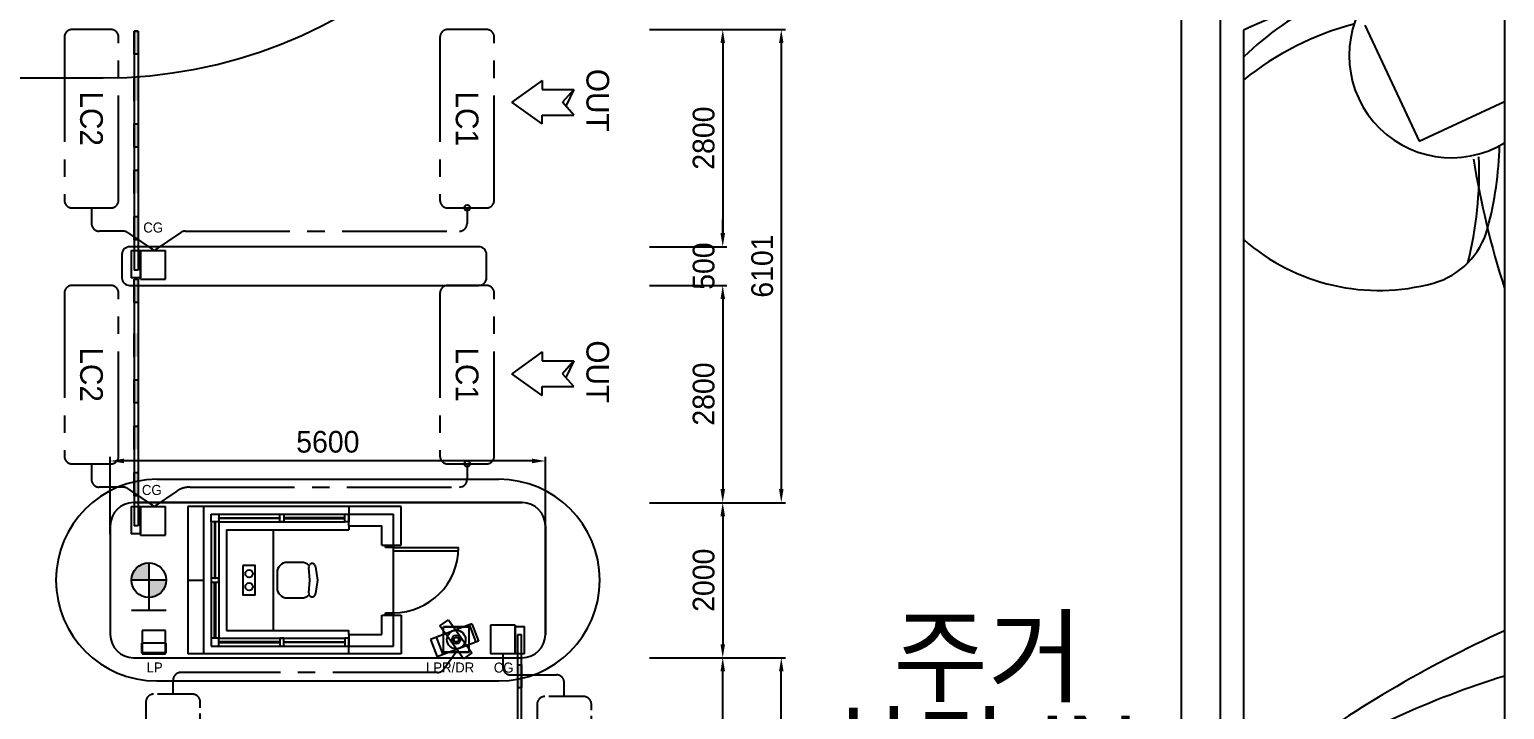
# Model space of a CAD drawing. Header units: millimetres. Extents: x 29838256 to 30236675, y -914750 to -833241.
# Drawn here: x 30009152 to 30028168, y -857798 to -849029 of the extents above; entities that cross this region are included whole.
import ezdxf
from ezdxf.enums import TextEntityAlignment as Align

# ---------------------------------------------------------------- set-up
doc = ezdxf.new("R2010")
doc.units = ezdxf.units.MM
doc.header["$LTSCALE"] = 600
doc.header["$MEASUREMENT"] = 0
doc.header["$PDSIZE"] = 1000
doc.linetypes.add('CENTER2', pattern=[1.125, 0.75, -0.125, 0.125, -0.125])
doc.layers.get('0').update_dxf_attribs({"linetype": 'CONTINUOUS'})
doc.layers.get('DEFPOINTS').update_dxf_attribs({"linetype": 'CONTINUOUS'})
for name, color, linetype in [('e-plan', 9, 'CONTINUOUS'), ('e-text', 6, 'CONTINUOUS'), ('e-text-box', 7, 'CONTINUOUS'), ('Parking-D', 1, 'CONTINUOUS'), ('Parking-S', 3, 'CONTINUOUS')]:
    doc.layers.add(name, color=color, linetype=linetype)
doc.styles.add('돋움', font='Dotum.TTF')
doc.dimstyles.new('PARKING', dxfattribs={"dimscale": 1.5, "dimtxt": 80, "dimasz": 50, "dimexe": 15, "dimexo": 10, "dimgap": 30, "dimtad": 1, "dimdec": 0, "dimzin": 0, "dimdsep": 46, "dimtxsty": '돋움', "dimcen": 0.09, "dimclrd": 1, "dimclre": 1, "dimclrt": 3, "dimadec": 0, "dimazin": 0, "dimtfac": 1, "dimtdec": 0, "dimtix": 1, "dimtofl": 0, "dimtmove": 0, "dimatfit": 3, "dimfxl": 1, "dimtolj": 1, "dimtzin": 0, "dimarcsym": 0})

# ---------------------------------------------------------------- blocks, each defined once
blk = doc.blocks.new('*D10')
at = {"layer": 'DEFPOINTS', "color": 0, "transparency": 16777216}
for p in [(30017108, -857131), (30018089, -857131), (30017108, -859931)]:
    blk.add_point(p, dxfattribs=at)
at = {"layer": 'Parking-D', "color": 1, "lineweight": -2, "transparency": 16777216}
for p, q in [((30017143, -857131), (30018142, -857131)), ((30018089, -859756), (30018089, -857306)), ((30017143, -859931), (30018142, -859931))]:
    blk.add_line(p, q, dxfattribs=at)
at = {"layer": 'Parking-D', "color": 1, "transparency": 16777216}
for points in [[(30018060, -857306), (30018119, -857306), (30018089, -857131)], [(30018060, -859756), (30018119, -859756), (30018089, -859931)]]:
    blk.add_solid(points, dxfattribs=at)
at = {"layer": 'Parking-D', "color": 3, "transparency": 16777216, "insert": (30017844, -858531), "char_height": 280, "attachment_point": 5, "rotation": 90, "style": '돋움'}
blk.add_mtext('\\A1;2800', dxfattribs=at)
blk = doc.blocks.new('*D11')
at = {"layer": 'DEFPOINTS', "color": 0, "transparency": 16777216}
for p in [(30017108, -857131), (30018844, -857131), (30017108, -863232)]:
    blk.add_point(p, dxfattribs=at)
at = {"layer": 'Parking-D', "color": 1, "lineweight": -2, "transparency": 16777216}
for p, q in [((30017143, -857131), (30018897, -857131)), ((30018844, -863057), (30018844, -857306)), ((30017143, -863232), (30018897, -863232))]:
    blk.add_line(p, q, dxfattribs=at)
at = {"layer": 'Parking-D', "color": 1, "transparency": 16777216}
for points in [[(30018815, -857306), (30018873, -857306), (30018844, -857131)], [(30018815, -863057), (30018873, -863057), (30018844, -863232)]]:
    blk.add_solid(points, dxfattribs=at)
at = {"layer": 'Parking-D', "color": 3, "transparency": 16777216, "insert": (30018599, -860181), "char_height": 280, "attachment_point": 5, "rotation": 90, "style": '돋움'}
blk.add_mtext('\\A1;6101', dxfattribs=at)
blk = doc.blocks.new('*D14')
at = {"layer": 'DEFPOINTS', "color": 0, "transparency": 16777216}
for p in [(30017108, -852330), (30017108, -855131), (30018089, -855131)]:
    blk.add_point(p, dxfattribs=at)
at = {"layer": 'Parking-D', "color": 1, "lineweight": -2, "transparency": 16777216}
for p, q in [((30017143, -852330), (30018142, -852330)), ((30018089, -852505), (30018089, -854956)), ((30017143, -855131), (30018142, -855131))]:
    blk.add_line(p, q, dxfattribs=at)
at = {"layer": 'Parking-D', "color": 1, "transparency": 16777216}
for points in [[(30018060, -852505), (30018119, -852505), (30018089, -852330)], [(30018060, -854956), (30018119, -854956), (30018089, -855131)]]:
    blk.add_solid(points, dxfattribs=at)
at = {"layer": 'Parking-D', "color": 3, "transparency": 16777216, "insert": (30017844, -853730), "char_height": 280, "attachment_point": 5, "rotation": 90, "style": '돋움'}
blk.add_mtext('\\A1;2800', dxfattribs=at)
blk = doc.blocks.new('*D15')
at = {"layer": 'DEFPOINTS', "color": 0, "transparency": 16777216}
for p in [(30017108, -849030), (30017108, -855131), (30018844, -855131)]:
    blk.add_point(p, dxfattribs=at)
at = {"layer": 'Parking-D', "color": 1, "lineweight": -2, "transparency": 16777216}
for p, q in [((30017143, -849030), (30018897, -849030)), ((30018844, -849205), (30018844, -854956)), ((30017143, -855131), (30018897, -855131))]:
    blk.add_line(p, q, dxfattribs=at)
at = {"layer": 'Parking-D', "color": 1, "transparency": 16777216}
for points in [[(30018815, -849205), (30018873, -849205), (30018844, -849030)], [(30018815, -854956), (30018873, -854956), (30018844, -855131)]]:
    blk.add_solid(points, dxfattribs=at)
at = {"layer": 'Parking-D', "color": 3, "transparency": 16777216, "insert": (30018599, -852080), "char_height": 280, "attachment_point": 5, "rotation": 90, "style": '돋움'}
blk.add_mtext('\\A1;6101', dxfattribs=at)
blk = doc.blocks.new('*D16')
at = {"layer": 'DEFPOINTS', "color": 0, "transparency": 16777216}
for p in [(30017108, -849030), (30017108, -851830), (30018089, -851830)]:
    blk.add_point(p, dxfattribs=at)
at = {"layer": 'Parking-D', "color": 1, "lineweight": -2, "transparency": 16777216}
for p, q in [((30017143, -849030), (30018142, -849030)), ((30018089, -849205), (30018089, -851655)), ((30017143, -851830), (30018142, -851830))]:
    blk.add_line(p, q, dxfattribs=at)
at = {"layer": 'Parking-D', "color": 1, "transparency": 16777216}
for points in [[(30018060, -849205), (30018119, -849205), (30018089, -849030)], [(30018060, -851655), (30018119, -851655), (30018089, -851830)]]:
    blk.add_solid(points, dxfattribs=at)
at = {"layer": 'Parking-D', "color": 3, "transparency": 16777216, "insert": (30017844, -850430), "char_height": 280, "attachment_point": 5, "rotation": 90, "style": '돋움'}
blk.add_mtext('\\A1;2800', dxfattribs=at)
blk = doc.blocks.new('*D17')
at = {"layer": 'DEFPOINTS', "color": 0, "transparency": 16777216}
for p in [(30017108, -851830), (30017108, -852330), (30018089, -852330)]:
    blk.add_point(p, dxfattribs=at)
at = {"layer": 'Parking-D', "color": 1, "lineweight": -2, "transparency": 16777216}
for p, q in [((30018089, -851655), (30018089, -851480)), ((30017143, -851830), (30018142, -851830)), ((30017143, -852330), (30018142, -852330)), ((30018089, -852505), (30018089, -852680))]:
    blk.add_line(p, q, dxfattribs=at)
at = {"layer": 'Parking-D', "color": 1, "transparency": 16777216}
for points in [[(30018060, -851655), (30018119, -851655), (30018089, -851830)], [(30018060, -852505), (30018119, -852505), (30018089, -852330)]]:
    blk.add_solid(points, dxfattribs=at)
at = {"layer": 'Parking-D', "color": 3, "transparency": 16777216, "insert": (30017844, -852080), "char_height": 280, "attachment_point": 5, "rotation": 90, "style": '돋움'}
blk.add_mtext('\\A1;500', dxfattribs=at)
blk = doc.blocks.new('*D18')
at = {"layer": 'DEFPOINTS', "color": 0, "transparency": 16777216}
for p in [(30017108, -855131), (30017108, -857131), (30018089, -857131)]:
    blk.add_point(p, dxfattribs=at)
at = {"layer": 'Parking-D', "color": 1, "lineweight": -2, "transparency": 16777216}
for p, q in [((30017143, -855131), (30018142, -855131)), ((30018089, -855306), (30018089, -856956)), ((30017143, -857131), (30018142, -857131))]:
    blk.add_line(p, q, dxfattribs=at)
at = {"layer": 'Parking-D', "color": 1, "transparency": 16777216}
for points in [[(30018060, -855306), (30018119, -855306), (30018089, -855131)], [(30018060, -856956), (30018119, -856956), (30018089, -857131)]]:
    blk.add_solid(points, dxfattribs=at)
at = {"layer": 'Parking-D', "color": 3, "transparency": 16777216, "insert": (30017844, -856131), "char_height": 280, "attachment_point": 5, "rotation": 90, "style": '돋움'}
blk.add_mtext('\\A1;2000', dxfattribs=at)
blk = doc.blocks.new('*D39')
at = {"layer": 'DEFPOINTS', "color": 0, "transparency": 16777216}
for p in [(30010193, -854593), (30010193, -855574), (30015804, -855574)]:
    blk.add_point(p, dxfattribs=at)
at = {"layer": 'Parking-D', "color": 1, "lineweight": -2, "transparency": 16777216}
for p, q in [((30010193, -855539), (30010193, -854540)), ((30015629, -854593), (30010368, -854593)), ((30015804, -855539), (30015804, -854540))]:
    blk.add_line(p, q, dxfattribs=at)
at = {"layer": 'Parking-D', "color": 1, "transparency": 16777216}
for points in [[(30010368, -854563), (30010368, -854622), (30010193, -854593)], [(30015629, -854563), (30015629, -854622), (30015804, -854593)]]:
    blk.add_solid(points, dxfattribs=at)
at = {"layer": 'Parking-D', "color": 3, "transparency": 16777216, "insert": (30012998, -854347), "char_height": 280, "attachment_point": 5, "style": '돋움'}
blk.add_mtext('\\A1;5600', dxfattribs=at)

msp = doc.modelspace()

# ---------------------------------------------------------------- hatches: boundary and pattern name
at = {"layer": 'Parking-S'}
h = msp.add_hatch(color=3, dxfattribs=at)
h.paths.add_polyline_path([(30010913.5, -856129.9), (30010689.5, -856129.9), (30010689.5, -856353.8, 0.4142136)])
h.paths.add_polyline_path([(30010689.5, -855905.9, 0.4142136), (30010465.5, -856129.9), (30010689.5, -856129.9)])

# ---------------------------------------------------------------- linework, layer by layer
for p, q in [((30014793.7, -851329.9), (30014793.7, -851529.9)), ((30014793.7, -854630.4), (30014793.7, -854830.5))]:
    msp.add_line(p, q)
for centre in [(30014793.7, -851329.9), (30014793.7, -854630.4)]:
    msp.add_circle(centre, 38.2)
for centre in [(30014693.6, -851529.9), (30014693.6, -854830.5)]:
    msp.add_arc(centre, 100, 270, 0)
at = {"layer": 'e-plan'}
for p, q in [((30024005.2, -858690.6), (30024005.2, -840230.9)), ((30024505.3, -857939), (30024505.3, -840230.9)), ((30024805.3, -858059.6), (30024805.3, -849037.4)), ((30010793, -854829.6), (30015203.7, -854829.6)), ((30010492.9, -855129.7), (30015503.8, -855129.7)), ((30011393.1, -855179.7), (30011193, -855179.7)), ((30011193, -855179.7), (30011193, -857080)), ((30011393.1, -855179.7), (30011393.1, -857080)), ((30013268.4, -855179.7), (30011393.1, -855179.7)), ((30011493.1, -855279.7), (30011593.1, -855279.7)), ((30011493.1, -855379.7), (30011493.1, -855279.7)), ((30011593.1, -855279.7), (30013218.4, -855279.7)), ((30011593.1, -855279.7), (30011593.1, -855379.7)), ((30011593.1, -855324.7), (30012380.7, -855324.7)), ((30011593.1, -855334.7), (30011593.1, -855324.7)), ((30012380.7, -855334.7), (30011593.1, -855334.7)), ((30012380.7, -855279.7), (30012430.7, -855279.7)), ((30012380.7, -855379.7), (30012380.7, -855279.7)), ((30012380.7, -855324.7), (30012380.7, -855334.7)), ((30012430.7, -855279.7), (30012430.7, -855379.7)), ((30013218.4, -855324.7), (30012430.7, -855324.7)), ((30012430.7, -855324.7), (30012430.7, -855334.7)), ((30012430.7, -855334.7), (30013218.4, -855334.7)), ((30013218.4, -855279.7), (30013268.4, -855279.7)), ((30013218.4, -855379.7), (30013218.4, -855279.7)), ((30013218.4, -855334.7), (30013218.4, -855324.7)), ((30013943.5, -855179.7), (30013268.4, -855179.7)), ((30013268.4, -855179.7), (30013268.4, -855279.7)), ((30013268.4, -855279.7), (30013843.5, -855279.7)), ((30013268.4, -855429.7), (30013268.4, -855279.7)), ((30013268.4, -855279.7), (30013268.4, -855379.7)), ((30013843.5, -855679.8), (30013843.5, -855279.7)), ((30013943.5, -855679.8), (30013943.5, -855179.7)), ((30010192.9, -855429.7), (30010192.9, -856830)), ((30011493.1, -855379.7), (30011493.1, -856880)), ((30011593.1, -855379.7), (30011493.1, -855379.7)), ((30011538.1, -855379.7), (30011538.1, -856104.9)), ((30011548.1, -855379.7), (30011538.1, -855379.7)), ((30011548.1, -856104.9), (30011548.1, -855379.7)), ((30011593.1, -855379.7), (30011593.1, -856880)), ((30011593.1, -855379.7), (30013218.4, -855379.7)), ((30011693.1, -855479.7), (30011693.1, -856780)), ((30011693.1, -855479.7), (30013268.4, -855479.7)), ((30012293.2, -855479.7), (30012293.2, -856780)), ((30012430.7, -855379.7), (30012380.7, -855379.7)), ((30013268.4, -855379.7), (30013218.4, -855379.7)), ((30013268.4, -855429.7), (30013693.5, -855429.7)), ((30013268.4, -855429.7), (30013268.4, -855479.7)), ((30013693.5, -855679.8), (30013693.5, -855429.7)), ((30015803.8, -855429.7), (30015803.8, -856830)), ((30013693.5, -855679.8), (30013843.5, -855679.8)), ((30013743.5, -855709.8), (30013743.5, -855679.8)), ((30013743.5, -855679.8), (30013843.5, -855679.8)), ((30013843.5, -855709.8), (30013743.5, -855709.8)), ((30013843.5, -855679.8), (30013943.5, -855679.8)), ((30013843.5, -855679.8), (30013843.5, -855709.8)), ((30013843.5, -855709.8), (30014683.6, -855709.8)), ((30013843.5, -856549.9), (30013843.5, -855709.8)), ((30012658.8, -855901), (30012474.2, -855901)), ((30013843.5, -855749.8), (30014682.7, -855749.8)), ((30011493.1, -856104.9), (30011493.1, -856154.9)), ((30011593.1, -856104.9), (30011493.1, -856104.9)), ((30011538.1, -856104.9), (30011548.1, -856104.9)), ((30011593.1, -856154.9), (30011593.1, -856104.9)), ((30012343.2, -856031.8), (30012343.2, -856227.9)), ((30012767.4, -856130.5), (30012751.5, -855967.7)), ((30012839.2, -855959.3), (30012866.2, -856130.1)), ((30011193, -856129.9), (30011393.1, -856129.9)), ((30011493.1, -856154.9), (30011593.1, -856154.9)), ((30011538.1, -856880), (30011538.1, -856154.9)), ((30011538.1, -856154.9), (30011548.1, -856154.9)), ((30011548.1, -856154.9), (30011548.1, -856880)), ((30012751.5, -856293.3), (30012767.4, -856130.5)), ((30012866.2, -856130.9), (30012839.2, -856301.8)), ((30012866.2, -856130.1), (30012866.3, -856130.1)), ((30012866.3, -856130.9), (30012866.2, -856130.9)), ((30012866.3, -856130.1), (30012866.3, -856130.5)), ((30012866.3, -856130.5), (30012866.3, -856130.9)), ((30012474.2, -856358.7), (30012658.8, -856358.7)), ((30013693.5, -856830), (30013693.5, -856579.9)), ((30013693.5, -856579.9), (30013843.5, -856579.9)), ((30013743.5, -856579.9), (30013743.5, -856549.9)), ((30013743.5, -856549.9), (30013843.5, -856549.9)), ((30013843.5, -856579.9), (30013743.5, -856579.9)), ((30013843.5, -856549.9), (30013843.5, -856579.9)), ((30013843.5, -856980), (30013843.5, -856579.9)), ((30013843.5, -856579.9), (30013943.5, -856579.9)), ((30013943.5, -856579.9), (30013943.5, -857080)), ((30011593.1, -856880), (30011493.1, -856880)), ((30011493.1, -856880), (30011493.1, -856980)), ((30011548.1, -856880), (30011538.1, -856880)), ((30011593.1, -856880), (30013218.4, -856880)), ((30011593.1, -856980), (30011593.1, -856880)), ((30011693.1, -856780), (30013268.4, -856780)), ((30012430.7, -856880), (30012380.7, -856880)), ((30012380.7, -856880), (30012380.7, -856980)), ((30012430.7, -856980), (30012430.7, -856880)), ((30013268.4, -856880), (30013218.4, -856880)), ((30013218.4, -856880), (30013218.4, -856980)), ((30013268.4, -856830), (30013268.4, -856780)), ((30013268.4, -856830), (30013693.5, -856830)), ((30013268.4, -856830), (30013268.4, -856980)), ((30013268.4, -856980), (30013268.4, -856880)), ((30011493.1, -856980), (30011593.1, -856980)), ((30012380.7, -856925), (30011593.1, -856925)), ((30011593.1, -856925), (30011593.1, -856935)), ((30011593.1, -856935), (30012380.7, -856935)), ((30011593.1, -856980), (30013218.4, -856980)), ((30012380.7, -856935), (30012380.7, -856925)), ((30012380.7, -856980), (30012430.7, -856980)), ((30012430.7, -856935), (30012430.7, -856925)), ((30012430.7, -856925), (30013218.4, -856925)), ((30013218.4, -856935), (30012430.7, -856935)), ((30013218.4, -856925), (30013218.4, -856935)), ((30013218.4, -856980), (30013268.4, -856980)), ((30013268.4, -856980), (30013843.5, -856980)), ((30013268.4, -857080), (30013268.4, -856980)), ((30010492.9, -857130), (30015503.8, -857130)), ((30011393.1, -857080), (30011193, -857080)), ((30013268.4, -857080), (30011393.1, -857080)), ((30013943.5, -857080), (30013268.4, -857080)), ((30010793, -857430.1), (30015203.7, -857430.1))]:
    msp.add_line(p, q, dxfattribs=at)
at = {"layer": 'e-plan', "ltscale": 0.5}
for p, q in [((30026368.9, -848974.5), (30027066.4, -850470.2)), ((30027066.4, -850470.2), (30028168.1, -849956.5))]:
    msp.add_line(p, q, dxfattribs=at)
at = {"layer": 'e-plan', "color": 9, "ltscale": 0.5}
msp.add_line((30005645.2, -849653.5), (30010102.9, -849653.5), dxfattribs=at)
msp.add_arc((30010102.9, -843415.6), 6237.9, 270, 354.97003, dxfattribs=at)
at = {"layer": 'e-plan', "ltscale": 0.5}
msp.add_arc((30027483.8, -849364.5), 1318.3, 58.73088, 301.26912, dxfattribs=at)
at = {"layer": 'e-plan'}
for centre, radius, start, end in [((30027483.1, -854745.8), 6305.3, 99.26906, 115.13146), ((30027642.1, -852331.5), 4091.7, 116.15621, 133.89195), ((30027218.6, -852687), 3857.5, 104.88734, 128.72621), ((30023593.3, -850424.8), 4511.3, 344.979, 358.78141), ((30023070.5, -850863.1), 4771.3, 345.73136, 2.29402), ((30039491.8, -848760.2), 11884, 189.39356, 197.66321), ((30026547.4, -849758.3), 2636.2, 228.63659, 285.49609), ((30026984.5, -851334.8), 1000.2, 285.49609, 344.97901), ((30010793, -856129.9), 1300.2, 90, 270), ((30015203.7, -856129.9), 1300.2, 270, 90), ((30010492.9, -855429.7), 300, 90, 180), ((30015503.8, -855429.7), 300, 0, 90), ((30013843.5, -855709.8), 840.1, 270, 0), ((30012474.1, -856031.9), 130.9, 89.96112, 179.96112), ((30012658.9, -856031.9), 130.9, 42.97072, 90.02845), ((30012794.6, -855959.4), 44, 134.80497, 157.35803), ((30012794.9, -855959.6), 44.3, 112.35873, 134.80509), ((30012795, -855959.8), 44.5, 89.99475, 112.36623), ((30012795, -855959.8), 44.5, 67.63377, 90.00525), ((30012795.1, -855959.6), 44.3, 45.19492, 67.64128), ((30012795.3, -855959.4), 44, 22.64197, 45.19503), ((30012794.4, -855959.3), 43.7, 157.36553, 179.99463), ((30012794.4, -855959.3), 43.7, 180.00064, 191.13995), ((30012795.5, -855959.3), 43.7, 0.00536, 22.63447), ((30012474.1, -856227.9), 130.9, 180.03888, 270.03888), ((30012794.4, -856301.8), 43.7, 168.86006, 179.99935), ((30012794.4, -856301.8), 43.7, 180.00536, 202.63446), ((30012795.5, -856301.8), 43.7, 337.36554, 359.99463), ((30012658.9, -856227.8), 130.9, 269.97166, 316.79189), ((30012794.6, -856301.7), 44, 202.64197, 225.19503), ((30012794.9, -856301.5), 44.3, 225.19491, 247.64127), ((30012795, -856301.3), 44.5, 247.63376, 270.00524), ((30012795, -856301.3), 44.5, 269.99475, 292.36623), ((30012795.1, -856301.5), 44.3, 292.35873, 314.80509), ((30012795.3, -856301.7), 44, 314.80497, 337.35803), ((30010492.9, -856830), 300, 180, 270), ((30015503.8, -856830), 300, 270, 0), ((30034335.3, -870460.1), 15002.5, 114.27268, 127.00508), ((30031663.8, -868628.8), 11791.9, 107.24468, 121.77493)]:
    msp.add_arc(centre, radius, start, end, dxfattribs=at)
at = {"layer": 'e-text-box'}
msp.add_lwpolyline([(29999639.5, -836130.4), (30028168.1, -836130.4), (30028168.1, -875275.1), (29999639.5, -875275.1)], close=True, dxfattribs=at)
at = {"layer": 'Parking-S', "color": 1, "linetype": 'Continuous'}
for p, q in [((30010500.9, -849349.1), (30010500.9, -849050.2)), ((30010550.8, -849050.2), (30010550.8, -849349.1)), ((30010550.8, -849349.1), (30010500.9, -849349.1)), ((30010500.9, -849946.9), (30010500.9, -849648)), ((30010550.8, -849648), (30010550.8, -849946.9)), ((30010500.9, -850544.8), (30010500.9, -850245.9)), ((30010500.9, -850245.9), (30010550.8, -850245.9)), ((30010550.8, -850245.9), (30010550.8, -850544.8)), ((30010550.8, -850544.8), (30010500.9, -850544.8)), ((30010500.9, -851142.6), (30010500.9, -850843.7)), ((30010500.9, -850843.7), (30010550.8, -850843.7)), ((30010550.8, -850843.7), (30010550.8, -851142.6)), ((30010500.9, -851441.6), (30010550.8, -851441.6)), ((30010500.9, -851740.5), (30010500.9, -851441.6)), ((30010550.8, -851441.6), (30010550.8, -851740.5)), ((30010550.8, -851740.5), (30010500.9, -851740.5)), ((30010500.9, -852549.6), (30010500.9, -852250.7)), ((30010550.8, -852250.7), (30010550.8, -852549.6)), ((30010550.8, -852549.6), (30010500.9, -852549.6)), ((30010500.9, -853247.5), (30010500.9, -852948.6)), ((30010550.8, -852948.6), (30010550.8, -853247.5)), ((30010500.9, -853546.4), (30010550.8, -853546.4)), ((30010500.9, -853845.3), (30010500.9, -853546.4)), ((30010550.8, -853546.4), (30010550.8, -853845.3)), ((30010550.8, -853845.3), (30010500.9, -853845.3)), ((30010500.9, -854144.3), (30010550.8, -854144.3)), ((30010500.9, -854443.2), (30010500.9, -854144.3)), ((30010550.8, -854144.3), (30010550.8, -854443.2)), ((30010500.9, -855041), (30010500.9, -854742.1)), ((30010500.9, -854742.1), (30010550.8, -854742.1)), ((30010550.8, -854742.1), (30010550.8, -855041)), ((30010550.8, -855041), (30010500.9, -855041)), ((30015445.9, -857220.3), (30015495.7, -857220.3)), ((30015445.9, -857519.3), (30015445.9, -857220.3)), ((30015495.7, -857220.3), (30015495.7, -857519.3)), ((30015495.7, -857519.3), (30015445.9, -857519.3))]:
    msp.add_line(p, q, dxfattribs=at)
at = {"layer": 'Parking-S', "color": 2, "linetype": 'Continuous'}
for p, q in [((30010550.8, -849050.2), (30010500.9, -849050.2)), ((30010500.9, -849050.2), (30010550.8, -849050.2)), ((30010500.9, -849050.2), (30010550.8, -849050.2)), ((30010500.9, -849050.2), (30010500.9, -852130.6)), ((30010550.8, -849050.2), (30010550.8, -852130.6)), ((30010462.9, -851880), (30010462.9, -852231.4)), ((30010462.9, -851880), (30010582.9, -851880)), ((30010582.9, -852250), (30010582.9, -851880)), ((30010582.9, -851880), (30010582.9, -852231.4)), ((30010582.9, -851880), (30010903, -851880)), ((30010903, -852250), (30010903, -851880)), ((30010582.9, -852231.4), (30010462.9, -852231.4)), ((30010550.8, -852130.6), (30010500.9, -852130.6)), ((30010500.9, -852250.7), (30010550.8, -852250.7)), ((30010500.9, -852250.7), (30010550.8, -852250.7)), ((30010550.8, -852250.7), (30010500.9, -852250.7)), ((30010582.9, -852250), (30010903, -852250)), ((30010500.9, -852350.7), (30010500.9, -855431.1)), ((30010550.8, -852350.7), (30010550.8, -855431.1)), ((30010462.9, -855180.5), (30010582.9, -855180.5)), ((30010462.9, -855180.5), (30010462.9, -855531.9)), ((30010582.9, -855180.5), (30010903, -855180.5)), ((30010582.9, -855180.5), (30010582.9, -855531.9)), ((30010582.9, -855550.6), (30010582.9, -855180.5)), ((30010903, -855550.6), (30010903, -855180.5)), ((30010582.9, -855531.9), (30010462.9, -855531.9)), ((30010550.8, -855431.1), (30010500.9, -855431.1)), ((30010582.9, -855550.6), (30010903, -855550.6)), ((30015093.7, -856710.8), (30015093.7, -857080.8)), ((30015413.7, -856710.8), (30015093.7, -856710.8)), ((30015413.7, -856710.8), (30015413.7, -857080.8)), ((30015413.7, -857080.8), (30015413.7, -856729.4)), ((30015413.7, -856729.4), (30015533.8, -856729.4)), ((30015445.9, -856830.2), (30015495.7, -856830.2)), ((30015445.9, -859910.6), (30015445.9, -856830.2)), ((30015495.7, -859910.6), (30015495.7, -856830.2)), ((30015533.8, -857080.8), (30015533.8, -856729.4)), ((30015413.7, -857080.8), (30015093.7, -857080.8)), ((30015533.8, -857080.8), (30015413.7, -857080.8))]:
    msp.add_line(p, q, dxfattribs=at)
at = {"layer": 'Parking-S', "color": 6}
for p, q in [((30015760.7, -849686.4), (30015368.8, -849967.1)), ((30015760.7, -849686.4), (30015760.7, -849801.5)), ((30015760.7, -849801.5), (30016168.7, -849801.5)), ((30016168.7, -849801.5), (30016024.8, -849967.1)), ((30016168.7, -849801.5), (30016067.6, -850016.3)), ((30015760.7, -850247.7), (30015368.8, -849967.1)), ((30016168.7, -850132.6), (30016024.8, -849967.1)), ((30015760.7, -850247.7), (30015760.7, -850132.6)), ((30015760.7, -850132.6), (30016168.7, -850132.6)), ((30015760.7, -853187), (30015368.8, -853467.7)), ((30015760.7, -853187), (30015760.7, -853302.1)), ((30015760.7, -853302.1), (30016168.7, -853302.1)), ((30016168.7, -853302.1), (30016024.8, -853467.7)), ((30016168.7, -853302.1), (30016067.6, -853516.8)), ((30015760.7, -853748.3), (30015368.8, -853467.7)), ((30015760.7, -853748.3), (30015760.7, -853633.2)), ((30015760.7, -853633.2), (30016168.7, -853633.2)), ((30016168.7, -853633.2), (30016024.8, -853467.7))]:
    msp.add_line(p, q, dxfattribs=at)
at = {"layer": 'Parking-S', "color": 0, "linetype": 'CENTER2', "ltscale": 3}
for p, q in [((30009950.8, -851329.9), (30009950.8, -851529.9)), ((30010358.6, -851629.9), (30010050.9, -851629.9)), ((30011157.4, -851629.9), (30014693.6, -851629.9)), ((30009950.8, -854630.4), (30009950.8, -854830.5)), ((30010358.6, -854930.5), (30010050.9, -854930.5)), ((30011218.8, -854930.5), (30014693.6, -854930.5))]:
    msp.add_line(p, q, dxfattribs=at)
at = {"layer": 'Parking-S', "color": 0, "linetype": 'CENTER2'}
for p, q in [((30010414.7, -851647.2), (30010758, -851880)), ((30011101.2, -851647.2), (30010758, -851880)), ((30010414.7, -854947.7), (30010758, -855180.5)), ((30011050.4, -854982.2), (30010758, -855180.5)), ((30014653.3, -857060.5), (30014492.2, -857279.9))]:
    msp.add_line(p, q, dxfattribs=at)
at = {"layer": 'Parking-S', "color": 2}
for p, q in [((30015503.8, -855130.5), (30010492.9, -855130.5)), ((30010192.9, -855430.6), (30010192.9, -856830.8)), ((30015803.8, -856830.8), (30015803.8, -855430.6)), ((30014442.8, -856717.8), (30014552.5, -856639.7)), ((30014552.5, -856639.7), (30014856.4, -857066.8)), ((30010602.9, -856780.8), (30010602.9, -857080.8)), ((30010903, -856780.8), (30010602.9, -856780.8)), ((30010903, -857080.8), (30010903, -856780.8)), ((30014853.9, -856691.1), (30014321.2, -856894)), ((30014486, -857088), (30014400.6, -856863.7)), ((30014746.7, -857144.9), (30014442.8, -856717.8)), ((30014489, -857059.8), (30014489, -856731.2)), ((30014817.6, -856731.2), (30014489, -856731.2)), ((30014489.6, -857060.5), (30014489.6, -856731.8)), ((30014489.6, -856731.8), (30014818.3, -856731.8)), ((30014817.6, -856731.2), (30014817.6, -857059.8)), ((30014818.3, -857060.5), (30014818.3, -856731.8)), ((30014821.2, -856703.6), (30014906.6, -856927.9)), ((30014853.9, -856691.1), (30014939.3, -856915.4)), ((30010597.9, -857068.8), (30010597.9, -856943.8)), ((30010908, -856943.8), (30010597.9, -856943.8)), ((30010908, -857068.8), (30010597.9, -857068.8)), ((30010908, -856943.8), (30010908, -857068.8)), ((30014321.2, -856894), (30014406.6, -857118.3)), ((30014939.3, -856915.4), (30014406.6, -857118.3)), ((30014817.6, -857059.8), (30014489, -857059.8)), ((30014489.6, -857060.5), (30014818.3, -857060.5)), ((30014856.4, -857066.8), (30014746.7, -857144.9)), ((30010492.9, -857130.8), (30015503.8, -857130.8)), ((30010602.9, -857080.8), (30010903, -857080.8))]:
    msp.add_line(p, q, dxfattribs=at)
at = {"layer": 'Parking-S', "color": 3}
for p, q in [((30010689.5, -855905.9), (30010689.5, -856521.1)), ((30010913.5, -856129.9), (30010465.5, -856129.9)), ((30010913.5, -856521.1), (30010465.5, -856521.1))]:
    msp.add_line(p, q, dxfattribs=at)
at = {"layer": 'Parking-S', "color": 4, "linetype": 'CENTER2'}
msp.add_line((30015253.7, -857080.8), (30015253.7, -857251.1), dxfattribs=at)
at = {"layer": 'Parking-S', "color": 4, "linetype": 'CENTER2', "ltscale": 3}
for p, q in [((30011002.4, -857600.5), (30011002.4, -857420.8)), ((30014411.6, -857320.7), (30011102.4, -857320.7)), ((30015353.7, -857351.1), (30015945.8, -857351.1)), ((30016045.8, -857630.9), (30016045.8, -857451.1))]:
    msp.add_line(p, q, dxfattribs=at)
at = {"layer": 'Parking-S', "color": 0, "linetype": 'CENTER2', "ltscale": 3}
for points in [[(30009700.8, -851329.9), (30010200.9, -851329.9, 0.4142136), (30010300.9, -851229.9), (30010300.9, -849129.5, 0.4142136), (30010200.9, -849029.5), (30009700.8, -849029.5, 0.4142136), (30009600.8, -849129.5), (30009600.8, -851229.9, 0.4142136)], [(30014543.6, -851329.9), (30015043.7, -851329.9, 0.4142136), (30015143.7, -851229.9), (30015143.7, -849129.5, 0.4142136), (30015043.7, -849029.5), (30014543.6, -849029.5, 0.4142136), (30014443.6, -849129.5), (30014443.6, -851229.9, 0.4142136)], [(30009700.8, -854630.4), (30010200.9, -854630.4, 0.4142136), (30010300.9, -854530.4), (30010300.9, -852430.1, 0.4142136), (30010200.9, -852330), (30009700.8, -852330, 0.4142136), (30009600.8, -852430.1), (30009600.8, -854530.4, 0.4142136)], [(30014543.6, -854630.4), (30015043.7, -854630.4, 0.4142136), (30015143.7, -854530.4), (30015143.7, -852430.1, 0.4142136), (30015043.7, -852330), (30014543.6, -852330, 0.4142136), (30014443.6, -852430.1), (30014443.6, -854530.4, 0.4142136)]]:
    msp.add_lwpolyline(points, format="xyb", close=True, dxfattribs=at)
at = {"layer": 'Parking-S', "color": 2}
msp.add_lwpolyline([(30010442.9, -851830, 0.4142136), (30010342.9, -851930), (30010342.9, -852230, 0.4142136), (30010442.9, -852330), (30014943.7, -852330, 0.4142136), (30015043.7, -852230), (30015043.7, -851930, 0.4142136), (30014943.7, -851830)], format="xyb", close=True, dxfattribs=at)
at = {"layer": 'Parking-S', "color": 3}
msp.add_lwpolyline([(30011902.6, -855940.5), (30011902.6, -856319.2), (30012062.1, -856319.2), (30012062.1, -855940.5)], close=True, dxfattribs=at)
at = {"layer": 'Parking-S', "color": 0, "linetype": 'CENTER2'}
for points in [[(30011252.4, -857600.5), (30010752.3, -857600.5, 0.4142136), (30010652.3, -857700.6), (30010652.3, -859800.9, 0.4142136), (30010752.3, -859900.9), (30011252.4, -859900.9, 0.4142136), (30011352.4, -859800.9), (30011352.4, -857700.6, 0.4142136)], [(30016295.9, -857630.9), (30015795.8, -857630.9, 0.4142136), (30015695.8, -857730.9), (30015695.8, -859831.3, 0.4142136), (30015795.8, -859931.3), (30016295.9, -859931.3, 0.4142136), (30016395.9, -859831.3), (30016395.9, -857730.9, 0.4142136)]]:
    msp.add_lwpolyline(points, format="xyb", close=True, dxfattribs=at)
at = {"layer": 'Parking-S', "color": 3}
for centre, radius in [((30010689.5, -856129.9), 224), ((30011982.5, -856046), 47.8), ((30011982.5, -856213.7), 47.8)]:
    msp.add_circle(centre, radius, dxfattribs=at)
at = {"layer": 'Parking-S'}
for radius in [120, 54.4, 30]:
    msp.add_circle((30014653.6, -856895.8), radius, dxfattribs=at)
at = {"layer": 'Parking-S', "color": 0, "linetype": 'CENTER2', "ltscale": 3}
for centre, radius, start, end in [((30010050.9, -851529.9), 100, 180, 270), ((30010050.9, -854830.5), 100, 180, 270), ((30011218.8, -855230.5), 300, 90, 124.14454), ((30015353.7, -857251.1), 100, 180, 270), ((30014411.6, -857220.7), 100, 270, 323.72356)]:
    msp.add_arc(centre, radius, start, end, dxfattribs=at)
at = {"layer": 'Parking-S', "color": 0, "linetype": 'CENTER2'}
for centre, start, end in [((30010358.6, -851729.9), 55.85546, 90), ((30011157.4, -851729.9), 90, 124.14454), ((30010358.6, -855030.5), 55.85546, 90)]:
    msp.add_arc(centre, 100, start, end, dxfattribs=at)
at = {"layer": 'Parking-S', "color": 2}
for centre, start, end in [((30010492.9, -855430.6), 90, 180), ((30015503.8, -855430.6), 0, 90), ((30010492.9, -856830.8), 180, 270), ((30015503.8, -856830.8), 270, 0)]:
    msp.add_arc(centre, 300, start, end, dxfattribs=at)
at = {"layer": 'Parking-S', "color": 4, "linetype": 'CENTER2', "ltscale": 3}
for centre, start, end in [((30011102.4, -857420.8), 90, 180), ((30015945.8, -857451.1), 0, 90)]:
    msp.add_arc(centre, 100, start, end, dxfattribs=at)
at = {"layer": 'Parking-S', "color": 1}
for points in [[(30010550.8, -849050.2), (30010550.8, -849349.1), (30010500.9, -849349.1)], [(30010550.8, -849050.2), (30010500.9, -849349.1), (30010500.9, -849050.2)], [(30010550.8, -849648), (30010550.8, -849946.9), (30010500.9, -849946.9)], [(30010550.8, -849648), (30010500.9, -849946.9), (30010500.9, -849648)], [(30010550.8, -850245.9), (30010550.8, -850544.8), (30010500.9, -850544.8)], [(30010550.8, -850245.9), (30010500.9, -850544.8), (30010500.9, -850245.9)], [(30010550.8, -850843.7), (30010550.8, -851142.6), (30010500.9, -851142.6)], [(30010550.8, -850843.7), (30010500.9, -851142.6), (30010500.9, -850843.7)], [(30010550.8, -851441.6), (30010550.8, -851740.5), (30010500.9, -851740.5)], [(30010550.8, -851441.6), (30010500.9, -851740.5), (30010500.9, -851441.6)], [(30010550.8, -852250.7), (30010500.9, -852549.6), (30010500.9, -852250.7)], [(30010550.8, -852250.7), (30010550.8, -852549.6), (30010500.9, -852549.6)], [(30010550.8, -852948.6), (30010500.9, -853247.5), (30010500.9, -852948.6)], [(30010550.8, -852948.6), (30010550.8, -853247.5), (30010500.9, -853247.5)], [(30010550.8, -853546.4), (30010500.9, -853845.3), (30010500.9, -853546.4)], [(30010550.8, -853546.4), (30010550.8, -853845.3), (30010500.9, -853845.3)], [(30010550.8, -854144.3), (30010500.9, -854443.2), (30010500.9, -854144.3)], [(30010550.8, -854144.3), (30010550.8, -854443.2), (30010500.9, -854443.2)], [(30010550.8, -854742.1), (30010500.9, -855041), (30010500.9, -854742.1)], [(30010550.8, -854742.1), (30010550.8, -855041), (30010500.9, -855041)], [(30015445.9, -857519.3), (30015445.9, -857220.3), (30015495.7, -857220.3)], [(30015445.9, -857519.3), (30015495.7, -857220.3), (30015495.7, -857519.3)]]:
    msp.add_solid(points, dxfattribs=at)

# ---------------------------------------------------------------- texts
at = {"layer": 'e-plan', "style": '돋움'}
for s, p in [('주거', (30022733.7, -857600.8)), ('차량 IN', (30023439.3, -858854.4))]:
    msp.add_text(s, height=975.9, dxfattribs=at).set_placement(p, align=Align.RIGHT)
at = {"layer": 'e-text', "linetype": 'Continuous', "style": '돋움'}
for p in [(30016331.8, -849537.4, 7479.4), (30016331.8, -853038, 7479.4)]:
    msp.add_text('OUT', height=292.77, rotation=270, dxfattribs=at).set_placement(p)
for s, p in [('CG', (30010618.7, -851647.4)), ('CG', (30010600.6, -855031.8)), ('LP', (30010661.3, -857320.7)), ('LPR/DR', (30014263, -857320.7)), ('CG', (30015137.3, -857322.4))]:
    msp.add_text(s, height=129.67, dxfattribs=at).set_placement(p)
at = {"layer": 'Parking-S', "color": 7, "style": '돋움'}
for s, p in [('LC2', (30009950.8, -850179.7)), ('LC1', (30014793.7, -850179.7)), ('LC2', (30009950.8, -853480.2)), ('LC1', (30014793.7, -853480.2))]:
    msp.add_text(s, height=292.77, rotation=270, dxfattribs=at).set_placement(p, align=Align.MIDDLE)

# ---------------------------------------------------------------- dimensions: what is measured, and where the dimension line sits
at = {"layer": 'Parking-D'}
for base, p1, p2, angle, picture, middle in [((30018844.2, -855130.5), (30017107.9, -849029.5), (30017107.9, -855130.5), 90, '*D15', (30018599, -852080)), ((30018089.4354, -851829.9662), (30017107.8834, -849029.5006), (30017107.8834, -851829.9662), 90, '*D16', (30017844.2455, -850429.7334)), ((30018089.4, -852330), (30017107.9, -851830), (30017107.9, -852330), 90, '*D17', (30017844.2, -852080)), ((30018089.4354, -855130.5149), (30017107.8834, -852330.0493), (30017107.8834, -855130.5149), 90, '*D14', (30017844.2455, -853730.2821)), ((30018089.4, -857130.8), (30017107.9, -855130.5), (30017107.9, -857130.8), 90, '*D18', (30017844.2, -856130.7)), ((30018089.4354, -857130.8474), (30017107.8834, -859931.313), (30017107.8834, -857130.8474), 270, '*D10', (30017844.2455, -858531.0802)), ((30018844.2, -857130.8), (30017107.9, -863231.9), (30017107.9, -857130.8), 270, '*D11', (30018599, -860181.4))]:
    dim = msp.add_linear_dim(base=base, p1=p1, p2=p2, angle=angle, dimstyle='PARKING', override={"dimscale": 3.5, "dimtmove": 1}, dxfattribs=at)
    dim.commit()
    dim.dimension.update_dxf_attribs({"geometry": picture, "text_midpoint": middle})
dim = msp.add_linear_dim(base=(30010192.9, -854592.5), p1=(30015803.8, -855574.1), p2=(30010192.9, -855574.1), text='5600', dimstyle='PARKING', override={"dimscale": 3.5, "dimtmove": 1}, dxfattribs=at)
dim.commit()
dim.dimension.update_dxf_attribs({"geometry": '*D39', "text_midpoint": (30012998.3, -854347.3)})

doc.saveas('drawing.dxf')
